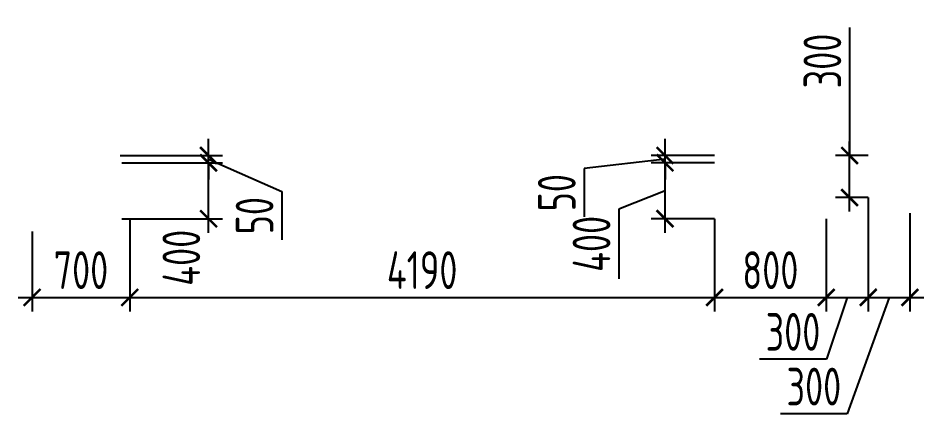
# Model space of a CAD drawing. Header units: millimetres. Extents: x -346952 to 536090, y 55086 to 131231.
# Drawn here: x 113647 to 120137, y 80637 to 83468 of the extents above; entities that cross this region are included whole.
import ezdxf

# ---------------------------------------------------------------- set-up
doc = ezdxf.new("R2010")
doc.units = ezdxf.units.MM
doc.layers.add('РАЗМЕРЫ КРОВЛИ ОВ', color=204, linetype='Continuous')
doc.layers.get('0').off()
doc.styles.add('ISOCPEUR', font='isocpeur.ttf', dxfattribs={"width": 0.7})
doc.dimstyles.new('R_100', dxfattribs={"dimtxt": 270, "dimasz": 120, "dimexe": 100, "dimexo": 0, "dimgap": 60, "dimtad": 1, "dimdec": 0, "dimrnd": 5, "dimzin": 0, "dimdsep": 46, "dimtxsty": 'ISOCPEUR', "dimblk": 'ARCHTICK', "dimcen": 0, "dimdle": 100, "dimclrd": 256, "dimclre": 256, "dimclrt": 256, "dimadec": 0, "dimazin": 0, "dimtfac": 2, "dimtdec": 0, "dimtofl": 0, "dimtmove": 1, "dimatfit": 3, "dimfxl": 1, "dimtvp": 3, "dimtolj": 1, "dimtzin": 0, "dimarcsym": 0})

# ---------------------------------------------------------------- blocks, each defined once
blk = doc.blocks.new('_ArchTick')
at = {"color": 0, "linetype": 'ByBlock', "const_width": 0.15}
blk.add_lwpolyline([(-0.5, -0.5), (0.5, 0.5)], dxfattribs=at)
blk = doc.blocks.new('*D2915')
at = {"layer": 'РАЗМЕРЫ КРОВЛИ ОВ', "lineweight": -2, "transparency": 16777216}
for p, q in [((114447.5, 82033.4), (114447.5, 81370.5)), ((113747.5, 81942), (113747.5, 81370.5)), ((113647.5, 81470.5), (114547.5, 81470.5))]:
    blk.add_line(p, q, dxfattribs=at)
at = {"layer": 'РАЗМЕРЫ КРОВЛИ ОВ', "lineweight": -2, "transparency": 16777216, "xscale": 120, "yscale": 120, "zscale": 120, "rotation": 180}
blk.add_blockref('_ArchTick', (113747.5, 81470.5), dxfattribs=at)
at = {"layer": 'РАЗМЕРЫ КРОВЛИ ОВ', "lineweight": -2, "transparency": 16777216, "xscale": 120, "yscale": 120, "zscale": 120}
blk.add_blockref('_ArchTick', (114447.5, 81470.5), dxfattribs=at)
at = {"layer": 'РАЗМЕРЫ КРОВЛИ ОВ', "transparency": 16777216, "insert": (114097.5, 81665.5), "char_height": 270, "attachment_point": 5, "style": 'ISOCPEUR'}
blk.add_mtext('\\A1;700', dxfattribs=at)
blk = doc.blocks.new('*D2943')
at = {"layer": 'РАЗМЕРЫ КРОВЛИ ОВ', "lineweight": -2, "transparency": 16777216}
for p, q in [((114447.5, 82033.4), (114447.5, 81370.5)), ((118637.5, 82033.4), (118637.5, 81370.5)), ((114347.5, 81470.5), (118737.5, 81470.5))]:
    blk.add_line(p, q, dxfattribs=at)
at = {"layer": 'РАЗМЕРЫ КРОВЛИ ОВ', "lineweight": -2, "transparency": 16777216, "xscale": 120, "yscale": 120, "zscale": 120, "rotation": 180}
blk.add_blockref('_ArchTick', (114447.5, 81470.5), dxfattribs=at)
at = {"layer": 'РАЗМЕРЫ КРОВЛИ ОВ', "lineweight": -2, "transparency": 16777216, "xscale": 120, "yscale": 120, "zscale": 120}
blk.add_blockref('_ArchTick', (118637.5, 81470.5), dxfattribs=at)
at = {"layer": 'РАЗМЕРЫ КРОВЛИ ОВ', "transparency": 16777216, "insert": (116542.5, 81665.5), "char_height": 270, "attachment_point": 5, "style": 'ISOCPEUR'}
blk.add_mtext('\\A1;4190', dxfattribs=at)
blk = doc.blocks.new('*D2944')
at = {"layer": 'РАЗМЕРЫ КРОВЛИ ОВ', "lineweight": -2, "transparency": 16777216}
for p, q in [((118637.5, 82033.4), (118637.5, 81370.5)), ((119437.5, 82033.4), (119437.5, 81370.5)), ((118537.5, 81470.5), (119537.5, 81470.5))]:
    blk.add_line(p, q, dxfattribs=at)
at = {"layer": 'РАЗМЕРЫ КРОВЛИ ОВ', "lineweight": -2, "transparency": 16777216, "xscale": 120, "yscale": 120, "zscale": 120, "rotation": 180}
blk.add_blockref('_ArchTick', (118637.5, 81470.5), dxfattribs=at)
at = {"layer": 'РАЗМЕРЫ КРОВЛИ ОВ', "lineweight": -2, "transparency": 16777216, "xscale": 120, "yscale": 120, "zscale": 120}
blk.add_blockref('_ArchTick', (119437.5, 81470.5), dxfattribs=at)
at = {"layer": 'РАЗМЕРЫ КРОВЛИ ОВ', "transparency": 16777216, "insert": (119037.5, 81665.5), "char_height": 270, "attachment_point": 5, "style": 'ISOCPEUR'}
blk.add_mtext('\\A1;800', dxfattribs=at)
blk = doc.blocks.new('*D2945')
at = {"layer": 'РАЗМЕРЫ КРОВЛИ ОВ', "lineweight": -2, "transparency": 16777216}
for p, q in [((119739.3, 82185), (119739.3, 81370.5)), ((119437.5, 82033.4), (119437.5, 81370.5)), ((119337.5, 81470.5), (119839.3, 81470.5)), ((119588.4, 81470.5), (119439.1, 81029)), ((119439.1, 81029), (118960, 81029))]:
    blk.add_line(p, q, dxfattribs=at)
at = {"layer": 'РАЗМЕРЫ КРОВЛИ ОВ', "lineweight": -2, "transparency": 16777216, "xscale": 120, "yscale": 120, "zscale": 120, "rotation": 180}
blk.add_blockref('_ArchTick', (119437.5, 81470.5), dxfattribs=at)
at = {"layer": 'РАЗМЕРЫ КРОВЛИ ОВ', "lineweight": -2, "transparency": 16777216, "xscale": 120, "yscale": 120, "zscale": 120}
blk.add_blockref('_ArchTick', (119739.3, 81470.5), dxfattribs=at)
at = {"layer": 'РАЗМЕРЫ КРОВЛИ ОВ', "transparency": 16777216, "insert": (119199.5, 81224), "char_height": 270, "attachment_point": 5, "style": 'ISOCPEUR'}
blk.add_mtext('\\A1;300', dxfattribs=at)
blk = doc.blocks.new('*D2953')
at = {"layer": 'РАЗМЕРЫ КРОВЛИ ОВ', "lineweight": -2, "transparency": 16777216}
for p, q in [((119739.3, 82185), (119739.3, 81370.5)), ((120037.5, 82072.1), (120037.5, 81370.5)), ((119888.4, 81470.5), (119588.6, 80637.5)), ((119639.3, 81470.5), (120137.5, 81470.5)), ((119588.6, 80637.5), (119109.5, 80637.5))]:
    blk.add_line(p, q, dxfattribs=at)
at = {"layer": 'РАЗМЕРЫ КРОВЛИ ОВ', "lineweight": -2, "transparency": 16777216, "xscale": 120, "yscale": 120, "zscale": 120, "rotation": 180}
blk.add_blockref('_ArchTick', (119739.3, 81470.5), dxfattribs=at)
at = {"layer": 'РАЗМЕРЫ КРОВЛИ ОВ', "lineweight": -2, "transparency": 16777216, "xscale": 120, "yscale": 120, "zscale": 120}
blk.add_blockref('_ArchTick', (120037.5, 81470.5), dxfattribs=at)
at = {"layer": 'РАЗМЕРЫ КРОВЛИ ОВ', "transparency": 16777216, "insert": (119349, 80832.5), "char_height": 270, "attachment_point": 5, "style": 'ISOCPEUR'}
blk.add_mtext('\\A1;300', dxfattribs=at)
blk = doc.blocks.new('*D2870')
at = {"layer": 'РАЗМЕРЫ КРОВЛИ ОВ', "lineweight": -2, "transparency": 16777216}
for p, q in [((115012, 81933.4), (115012, 82533.4)), ((114390, 82433.4), (115112, 82433.4)), ((114390, 82033.4), (115112, 82033.4))]:
    blk.add_line(p, q, dxfattribs=at)
at = {"layer": 'РАЗМЕРЫ КРОВЛИ ОВ', "lineweight": -2, "transparency": 16777216, "xscale": 120, "yscale": 120, "zscale": 120}
for p, rotation in [((115012, 82433.4), 90), ((115012, 82033.4), 270)]:
    blk.add_blockref('_ArchTick', p, dxfattribs=dict(at, rotation=rotation))
at = {"layer": 'РАЗМЕРЫ КРОВЛИ ОВ', "transparency": 16777216, "insert": (114817, 81754), "char_height": 270, "attachment_point": 5, "rotation": 90, "style": 'ISOCPEUR'}
blk.add_mtext('\\A1;400', dxfattribs=at)
blk = doc.blocks.new('*D2871')
at = {"layer": 'РАЗМЕРЫ КРОВЛИ ОВ', "lineweight": -2, "transparency": 16777216}
for p, q in [((115012, 82485.7), (115012, 82605.7)), ((114377.6, 82485.7), (115112, 82485.7)), ((114390, 82433.4), (115112, 82433.4)), ((115012, 82433.4), (115012, 82485.7)), ((115012, 82459.5), (115536.8, 82228.6)), ((115012, 82433.4), (115012, 82313.4)), ((115536.8, 82228.6), (115536.8, 81881.8))]:
    blk.add_line(p, q, dxfattribs=at)
at = {"layer": 'РАЗМЕРЫ КРОВЛИ ОВ', "lineweight": -2, "transparency": 16777216, "xscale": 120, "yscale": 120, "zscale": 120}
for p, rotation in [((115012, 82485.7), 270), ((115012, 82433.4), 90)]:
    blk.add_blockref('_ArchTick', p, dxfattribs=dict(at, rotation=rotation))
at = {"layer": 'РАЗМЕРЫ КРОВЛИ ОВ', "transparency": 16777216, "insert": (115341.8, 82055.2), "char_height": 270, "attachment_point": 5, "rotation": 90, "style": 'ISOCPEUR'}
blk.add_mtext('\\A1;50', dxfattribs=at)
blk = doc.blocks.new('*D2897')
at = {"layer": 'РАЗМЕРЫ КРОВЛИ ОВ', "lineweight": -2, "transparency": 16777216}
for p, q in [((119605.3, 83401.3), (119605.3, 82485.7)), ((119605.3, 82085), (119605.3, 82585.7)), ((119739.3, 82485.7), (119505.3, 82485.7)), ((119739.3, 82185), (119505.3, 82185))]:
    blk.add_line(p, q, dxfattribs=at)
at = {"layer": 'РАЗМЕРЫ КРОВЛИ ОВ', "lineweight": -2, "transparency": 16777216, "xscale": 120, "yscale": 120, "zscale": 120}
for p, rotation in [((119605.3, 82485.7), 90), ((119605.3, 82185), 270)]:
    blk.add_blockref('_ArchTick', p, dxfattribs=dict(at, rotation=rotation))
at = {"layer": 'РАЗМЕРЫ КРОВЛИ ОВ', "transparency": 16777216, "insert": (119410.3, 83161.7), "char_height": 270, "attachment_point": 5, "rotation": 90, "style": 'ISOCPEUR'}
blk.add_mtext('\\A1;300', dxfattribs=at)
blk = doc.blocks.new('*D3039')
at = {"layer": 'РАЗМЕРЫ КРОВЛИ ОВ', "lineweight": -2, "transparency": 16777216}
for p, q in [((118282.7, 81933.4), (118282.7, 82533.4)), ((118637.5, 82433.4), (118182.7, 82433.4)), ((118282.7, 82233.4), (117951, 82102.4)), ((117951, 82102.4), (117951, 81604.4)), ((118637.5, 82033.4), (118182.7, 82033.4))]:
    blk.add_line(p, q, dxfattribs=at)
at = {"layer": 'РАЗМЕРЫ КРОВЛИ ОВ', "lineweight": -2, "transparency": 16777216, "xscale": 120, "yscale": 120, "zscale": 120}
for p, rotation in [((118282.7, 82433.4), 90), ((118282.7, 82033.4), 270)]:
    blk.add_blockref('_ArchTick', p, dxfattribs=dict(at, rotation=rotation))
at = {"layer": 'РАЗМЕРЫ КРОВЛИ ОВ', "transparency": 16777216, "insert": (117756, 81853.4), "char_height": 270, "attachment_point": 5, "rotation": 90, "style": 'ISOCPEUR'}
blk.add_mtext('\\A1;400', dxfattribs=at)
blk = doc.blocks.new('*D3040')
at = {"layer": 'РАЗМЕРЫ КРОВЛИ ОВ', "lineweight": -2, "transparency": 16777216}
for p, q in [((118282.7, 82485.7), (118282.7, 82605.7)), ((118282.7, 82459.5), (117702.4, 82392.8)), ((118637.5, 82485.7), (118182.7, 82485.7)), ((118637.5, 82433.4), (118182.7, 82433.4)), ((118282.7, 82433.4), (118282.7, 82485.7)), ((118282.7, 82433.4), (118282.7, 82313.4)), ((117702.4, 82392.8), (117702.4, 82046))]:
    blk.add_line(p, q, dxfattribs=at)
at = {"layer": 'РАЗМЕРЫ КРОВЛИ ОВ', "lineweight": -2, "transparency": 16777216, "xscale": 120, "yscale": 120, "zscale": 120}
for p, rotation in [((118282.7, 82485.7), 270), ((118282.7, 82433.4), 90)]:
    blk.add_blockref('_ArchTick', p, dxfattribs=dict(at, rotation=rotation))
at = {"layer": 'РАЗМЕРЫ КРОВЛИ ОВ', "transparency": 16777216, "insert": (117507.4, 82219.4), "char_height": 270, "attachment_point": 5, "rotation": 90, "style": 'ISOCPEUR'}
blk.add_mtext('\\A1;50', dxfattribs=at)

msp = doc.modelspace()

# ---------------------------------------------------------------- dimensions: what is measured, and where the dimension line sits
at = {"layer": 'РАЗМЕРЫ КРОВЛИ ОВ'}
for base, p1, p2, picture, middle in [((119605.3, 82485.7), (119739.3, 82185), (119739.3, 82485.7), '*D2897', (119717.6, 83161.7)), ((115012, 82485.7), (114390, 82433.4), (114377.6, 82485.7), '*D2871', (115536.8, 82168.6)), ((118282.7, 82485.7), (118637.5, 82433.4), (118637.5, 82485.7), '*D3040', (117702.4, 82332.8)), ((115012, 82433.4), (114390, 82033.4), (114390, 82433.4), '*D2870', (115012, 81754)), ((118282.7, 82433.4), (118637.5, 82033.4), (118637.5, 82433.4), '*D3039', (117951, 82042.4))]:
    dim = msp.add_linear_dim(base=base, p1=p1, p2=p2, angle=90, dimstyle='R_100', override={"dimpost": '\\X'}, dxfattribs=at)
    dim.commit()
    dim.dimension.update_dxf_attribs({"geometry": picture, "text_midpoint": middle, "dimtype": 160})
for base, p1, p2, picture, middle in [((119739.3, 81470.5), (119437.5, 82033.4), (119739.3, 82185), '*D2945', (119379.1, 81029)), ((120037.5, 81470.5), (119739.3, 82185), (120037.5, 82072.1), '*D2953', (119528.6, 80637.5))]:
    dim = msp.add_linear_dim(base=base, p1=p1, p2=p2, dimstyle='R_100', override={"dimpost": '\\X'}, dxfattribs=at)
    dim.commit()
    dim.dimension.update_dxf_attribs({"geometry": picture, "text_midpoint": middle, "dimtype": 160})
for base, p1, p2, picture, middle in [((114447.5, 81470.5), (113747.5, 81942), (114447.5, 82033.4), '*D2915', (114097.5, 81665.5)), ((118637.5, 81470.5), (114447.5, 82033.4), (118637.5, 82033.4), '*D2943', (116542.5, 81665.5)), ((119437.5, 81470.5), (118637.5, 82033.4), (119437.5, 82033.4), '*D2944', (119037.5, 81665.5))]:
    dim = msp.add_linear_dim(base=base, p1=p1, p2=p2, dimstyle='R_100', override={"dimpost": '\\X'}, dxfattribs=at)
    dim.commit()
    dim.dimension.update_dxf_attribs({"geometry": picture, "text_midpoint": middle})

doc.saveas('drawing.dxf')
